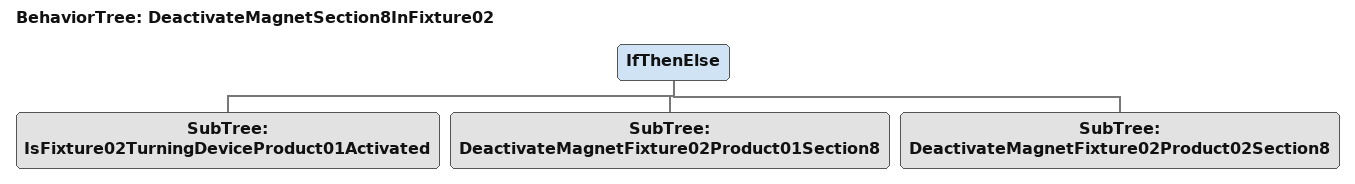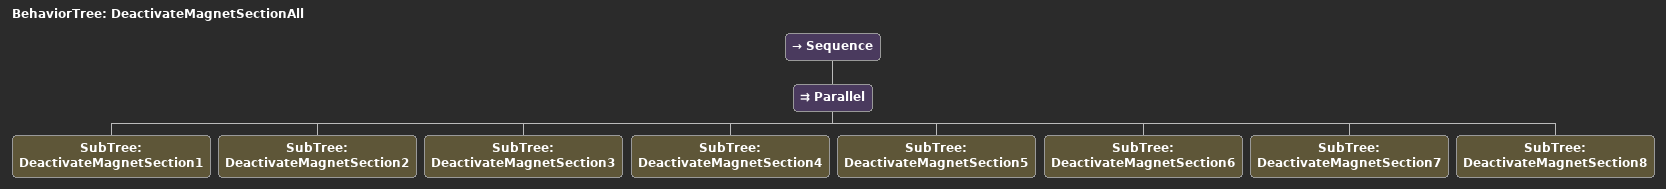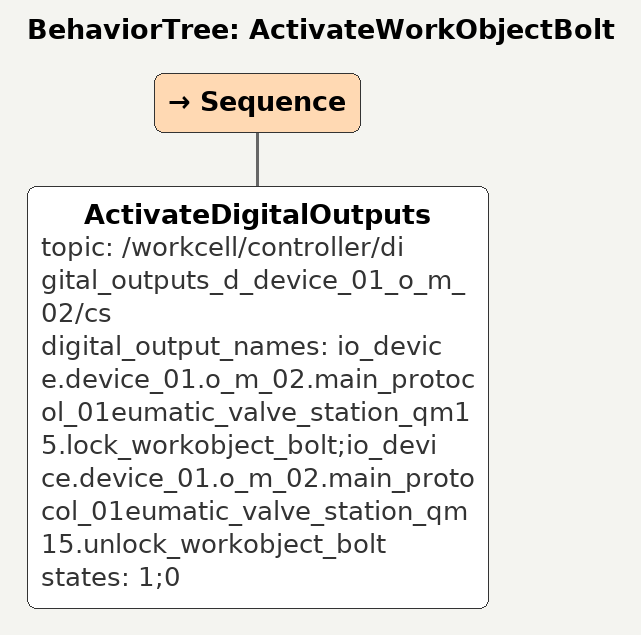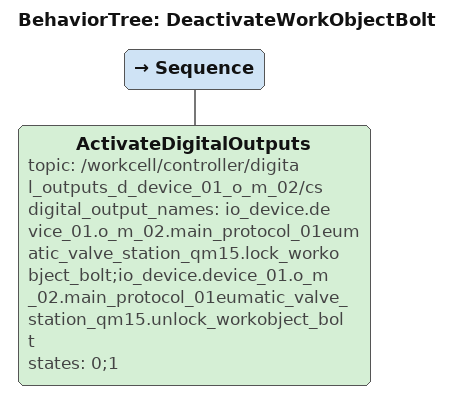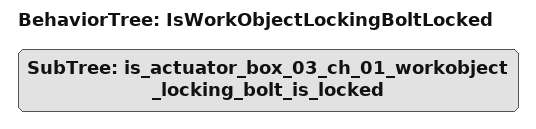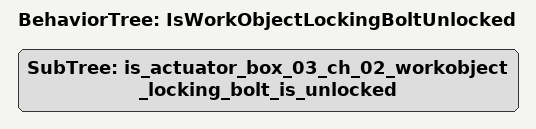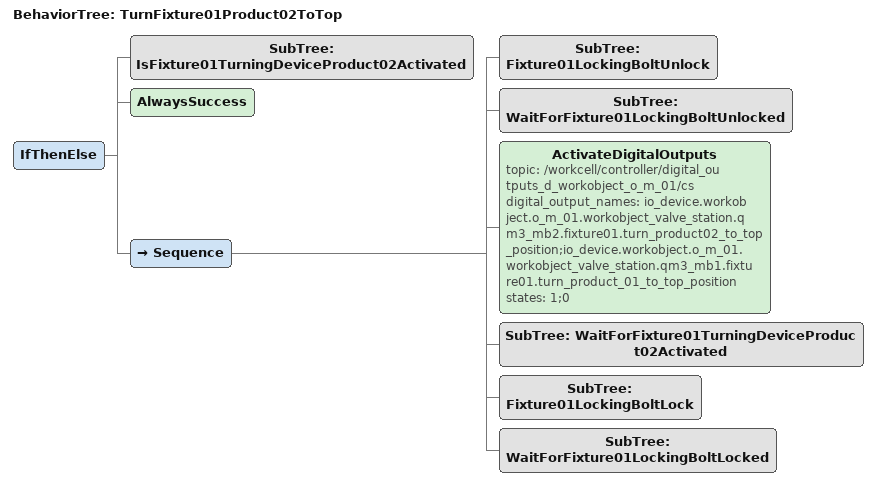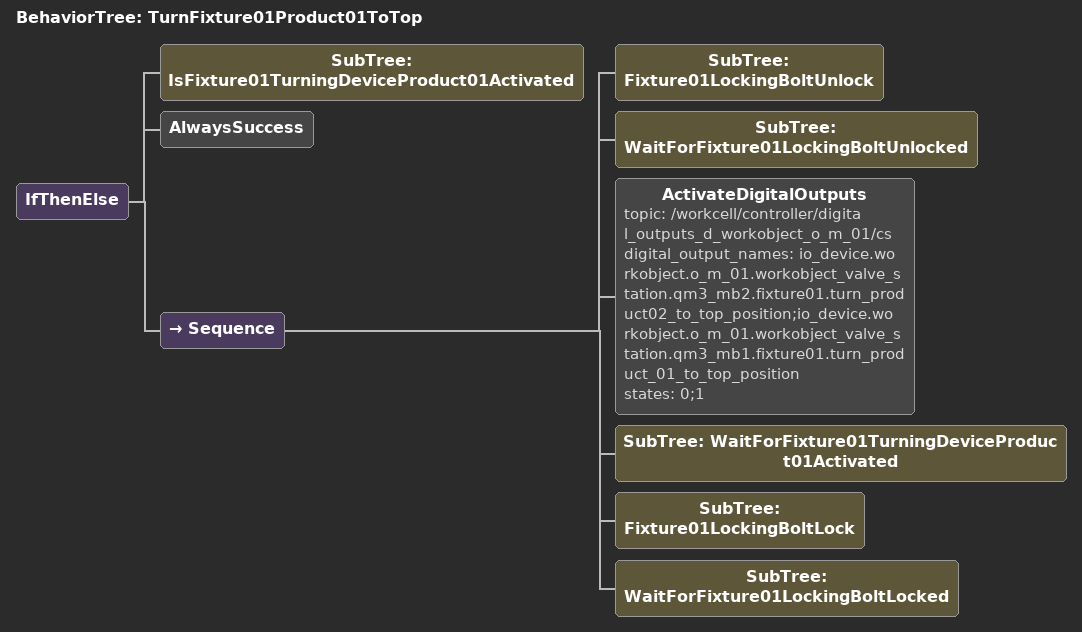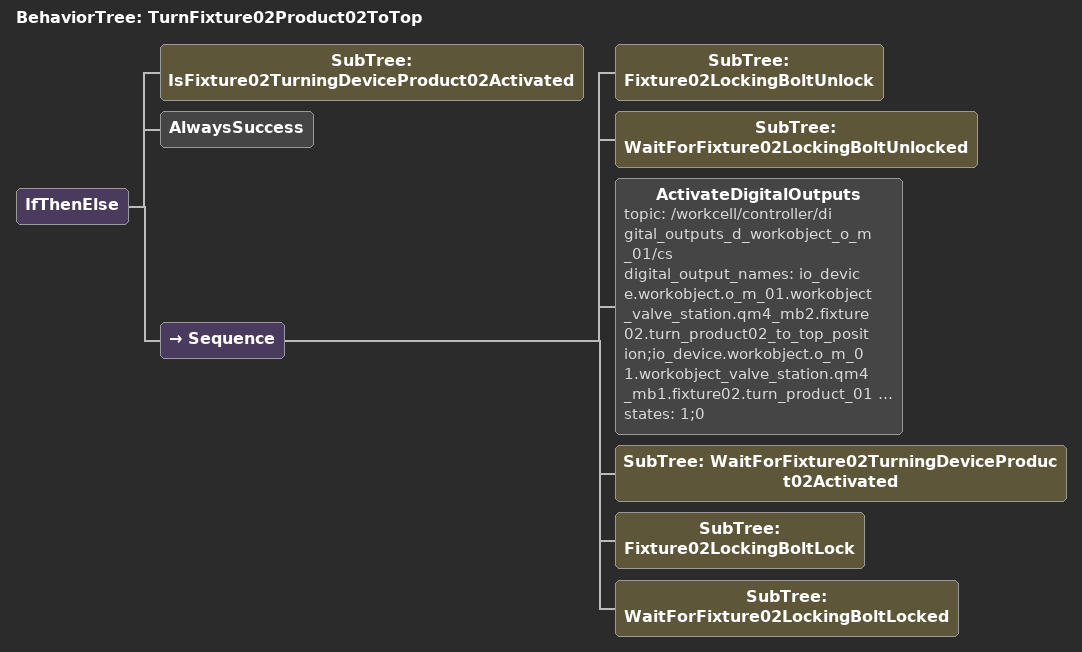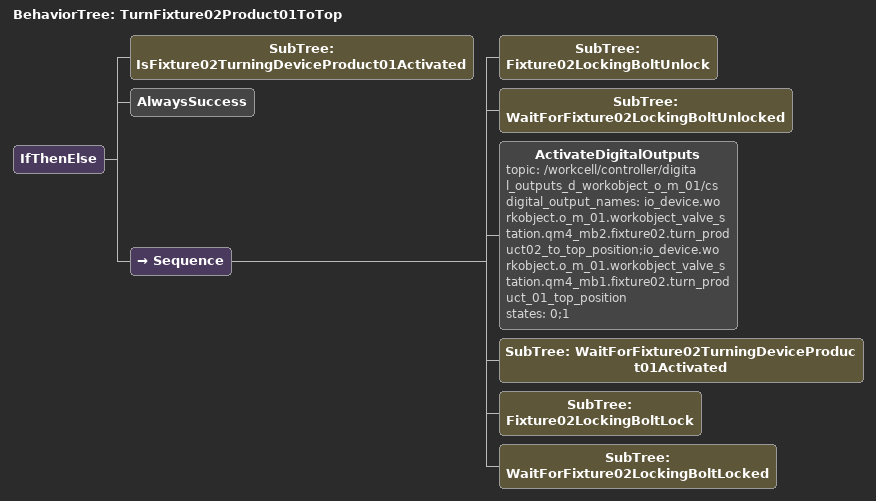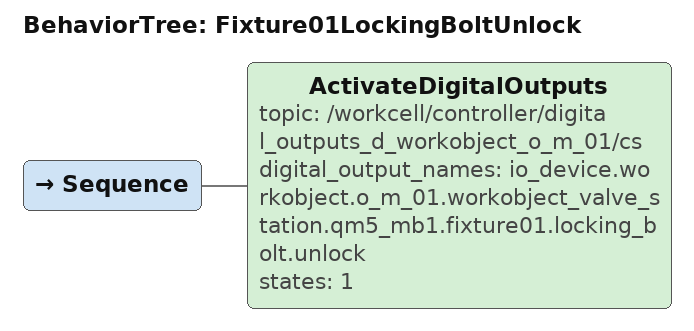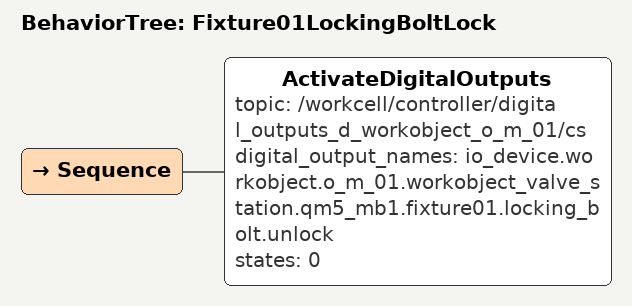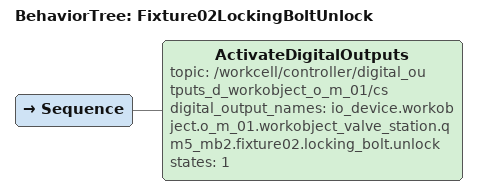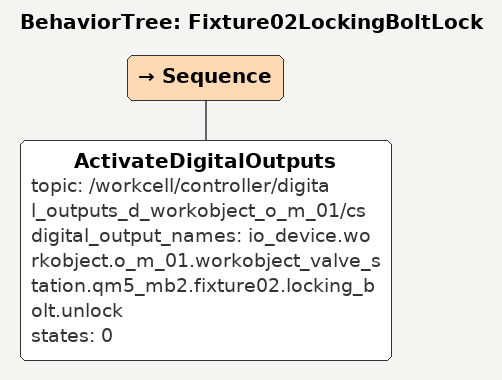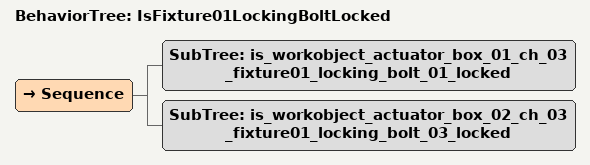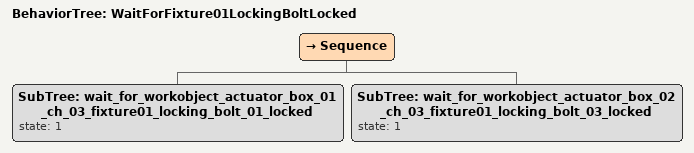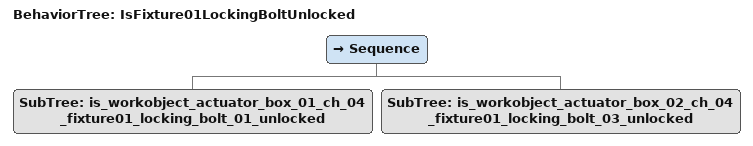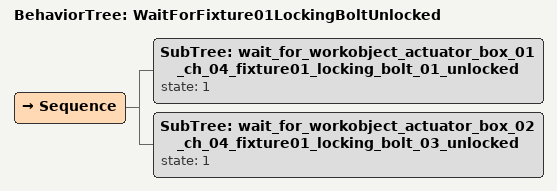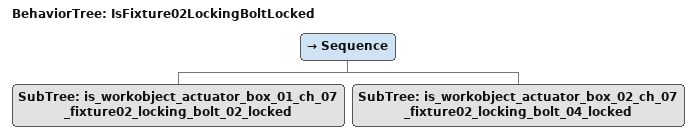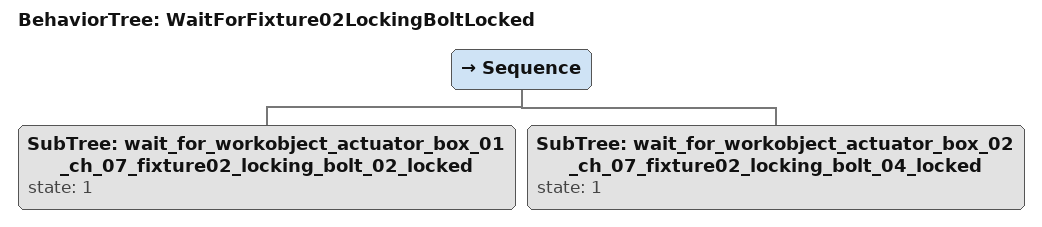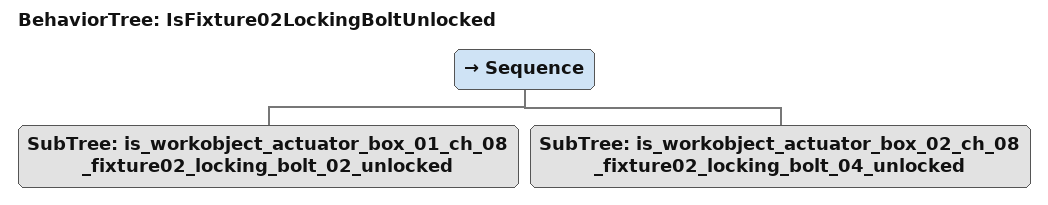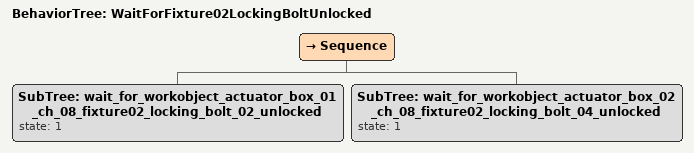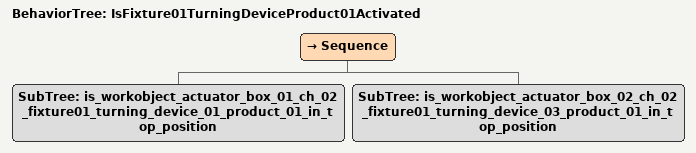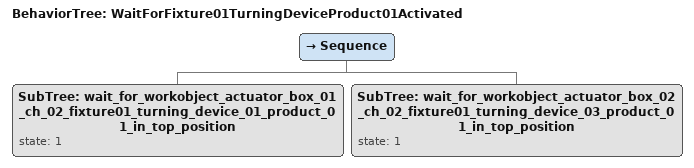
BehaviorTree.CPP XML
<BehaviorTree ID="DeactivateMagnetSection8InFixture02">
  <IfThenElse>
    <SubTree ID="IsFixture02TurningDeviceProduct01Activated"/>
    <SubTree ID="DeactivateMagnetFixture02Product01Section8"/>
    <SubTree ID="DeactivateMagnetFixture02Product02Section8"/>
  </IfThenElse>
</BehaviorTree>

<BehaviorTree ID="DeactivateMagnetSectionAll">
  <Sequence>
    <Parallel>
      <SubTree ID="DeactivateMagnetSection1"/>
      <SubTree ID="DeactivateMagnetSection2"/>
      <SubTree ID="DeactivateMagnetSection3"/>
      <SubTree ID="DeactivateMagnetSection4"/>
      <SubTree ID="DeactivateMagnetSection5"/>
      <SubTree ID="DeactivateMagnetSection6"/>
      <SubTree ID="DeactivateMagnetSection7"/>
      <SubTree ID="DeactivateMagnetSection8"/>
    </Parallel>
  </Sequence>
</BehaviorTree>

<BehaviorTree ID="ActivateWorkObjectBolt">
  <Sequence>

    <ActivateDigitalOutputs topic="/workcell/controller/digital_outputs_d_device_01_o_m_02/cs" digital_output_names="io_device.device_01.o_m_02.main_protocol_01eumatic_valve_station_qm15.lock_workobject_bolt;io_device.device_01.o_m_02.main_protocol_01eumatic_valve_station_qm15.unlock_workobject_bolt" states="1;0"/>

  </Sequence>
</BehaviorTree>

<BehaviorTree ID="DeactivateWorkObjectBolt">
  <Sequence>
    <ActivateDigitalOutputs topic="/workcell/controller/digital_outputs_d_device_01_o_m_02/cs" digital_output_names="io_device.device_01.o_m_02.main_protocol_01eumatic_valve_station_qm15.lock_workobject_bolt;io_device.device_01.o_m_02.main_protocol_01eumatic_valve_station_qm15.unlock_workobject_bolt" states="0;1"/>

  </Sequence>
</BehaviorTree>

<BehaviorTree ID="IsWorkObjectLockingBoltLocked">
  <SubTree ID="is_actuator_box_03_ch_01_workobject_locking_bolt_is_locked"/>
</BehaviorTree>

<BehaviorTree ID="IsWorkObjectLockingBoltUnlocked">
  <SubTree ID="is_actuator_box_03_ch_02_workobject_locking_bolt_is_unlocked"/>
</BehaviorTree>

<BehaviorTree ID="TurnFixture01Product02ToTop">
  <IfThenElse>
    <SubTree ID="IsFixture01TurningDeviceProduct02Activated"/>
    <AlwaysSuccess/>
    <Sequence>
      <SubTree ID="Fixture01LockingBoltUnlock"/>
      <SubTree ID="WaitForFixture01LockingBoltUnlocked"/>
      <ActivateDigitalOutputs topic="/workcell/controller/digital_outputs_d_workobject_o_m_01/cs" digital_output_names="io_device.workobject.o_m_01.workobject_valve_station.qm3_mb2.fixture01.turn_product02_to_top_position;io_device.workobject.o_m_01.workobject_valve_station.qm3_mb1.fixture01.turn_product_01_to_top_position" states="1;0"/>
      <SubTree ID="WaitForFixture01TurningDeviceProduct02Activated"/>
      <SubTree ID="Fixture01LockingBoltLock"/>
      <SubTree ID="WaitForFixture01LockingBoltLocked"/>
    </Sequence>
  </IfThenElse>
</BehaviorTree>

<BehaviorTree ID="TurnFixture01Product01ToTop">
  <IfThenElse>
    <SubTree ID="IsFixture01TurningDeviceProduct01Activated"/>
    <AlwaysSuccess/>
    <Sequence>
      <SubTree ID="Fixture01LockingBoltUnlock"/>
      <SubTree ID="WaitForFixture01LockingBoltUnlocked"/>
      <ActivateDigitalOutputs topic="/workcell/controller/digital_outputs_d_workobject_o_m_01/cs" digital_output_names="io_device.workobject.o_m_01.workobject_valve_station.qm3_mb2.fixture01.turn_product02_to_top_position;io_device.workobject.o_m_01.workobject_valve_station.qm3_mb1.fixture01.turn_product_01_to_top_position" states="0;1"/>
      <SubTree ID="WaitForFixture01TurningDeviceProduct01Activated"/>
      <SubTree ID="Fixture01LockingBoltLock"/>
      <SubTree ID="WaitForFixture01LockingBoltLocked"/>
    </Sequence>
  </IfThenElse>
</BehaviorTree>

<BehaviorTree ID="TurnFixture02Product02ToTop">
  <IfThenElse>
    <SubTree ID="IsFixture02TurningDeviceProduct02Activated"/>
    <AlwaysSuccess/>
    <Sequence>
      <SubTree ID="Fixture02LockingBoltUnlock"/>
      <SubTree ID="WaitForFixture02LockingBoltUnlocked"/>
      <ActivateDigitalOutputs topic="/workcell/controller/digital_outputs_d_workobject_o_m_01/cs" digital_output_names="io_device.workobject.o_m_01.workobject_valve_station.qm4_mb2.fixture02.turn_product02_to_top_position;io_device.workobject.o_m_01.workobject_valve_station.qm4_mb1.fixture02.turn_product_01_top_position" states="1;0"/>
      <SubTree ID="WaitForFixture02TurningDeviceProduct02Activated"/>
      <SubTree ID="Fixture02LockingBoltLock"/>
      <SubTree ID="WaitForFixture02LockingBoltLocked"/>
    </Sequence>
   </IfThenElse>
</BehaviorTree>

<BehaviorTree ID="TurnFixture02Product01ToTop">
  <IfThenElse>
    <SubTree ID="IsFixture02TurningDeviceProduct01Activated"/>
    <AlwaysSuccess/>
    <Sequence>
      <SubTree ID="Fixture02LockingBoltUnlock"/>
      <SubTree ID="WaitForFixture02LockingBoltUnlocked"/>
      <ActivateDigitalOutputs topic="/workcell/controller/digital_outputs_d_workobject_o_m_01/cs" digital_output_names="io_device.workobject.o_m_01.workobject_valve_station.qm4_mb2.fixture02.turn_product02_to_top_position;io_device.workobject.o_m_01.workobject_valve_station.qm4_mb1.fixture02.turn_product_01_top_position" states="0;1"/>
      <SubTree ID="WaitForFixture02TurningDeviceProduct01Activated"/>
      <SubTree ID="Fixture02LockingBoltLock"/>
      <SubTree ID="WaitForFixture02LockingBoltLocked"/>
    </Sequence>
  </IfThenElse>
</BehaviorTree>

<BehaviorTree ID="Fixture01LockingBoltUnlock">
  <Sequence>
    <ActivateDigitalOutputs topic="/workcell/controller/digital_outputs_d_workobject_o_m_01/cs" digital_output_names="io_device.workobject.o_m_01.workobject_valve_station.qm5_mb1.fixture01.locking_bolt.unlock" states="1"/>
  </Sequence>
</BehaviorTree>

<BehaviorTree ID="Fixture01LockingBoltLock">
  <Sequence>
    <ActivateDigitalOutputs topic="/workcell/controller/digital_outputs_d_workobject_o_m_01/cs" digital_output_names="io_device.workobject.o_m_01.workobject_valve_station.qm5_mb1.fixture01.locking_bolt.unlock" states="0"/>
  </Sequence>
</BehaviorTree>

<BehaviorTree ID="Fixture02LockingBoltUnlock">
  <Sequence>
    <ActivateDigitalOutputs topic="/workcell/controller/digital_outputs_d_workobject_o_m_01/cs" digital_output_names="io_device.workobject.o_m_01.workobject_valve_station.qm5_mb2.fixture02.locking_bolt.unlock" states="1"/>
  </Sequence>
</BehaviorTree>

<BehaviorTree ID="Fixture02LockingBoltLock">
  <Sequence>
    <ActivateDigitalOutputs topic="/workcell/controller/digital_outputs_d_workobject_o_m_01/cs" digital_output_names="io_device.workobject.o_m_01.workobject_valve_station.qm5_mb2.fixture02.locking_bolt.unlock" states="0"/>
  </Sequence>
</BehaviorTree>

<BehaviorTree ID="IsFixture01LockingBoltLocked">
  <Sequence>
    <SubTree ID="is_workobject_actuator_box_01_ch_03_fixture01_locking_bolt_01_locked"/>
    <SubTree ID="is_workobject_actuator_box_02_ch_03_fixture01_locking_bolt_03_locked"/>
  </Sequence>
</BehaviorTree>

<BehaviorTree ID="WaitForFixture01LockingBoltLocked">
  <Sequence>
    <SubTree ID="wait_for_workobject_actuator_box_01_ch_03_fixture01_locking_bolt_01_locked" state="1"/>
    <SubTree ID="wait_for_workobject_actuator_box_02_ch_03_fixture01_locking_bolt_03_locked" state="1"/>
  </Sequence>
</BehaviorTree>

<BehaviorTree ID="IsFixture01LockingBoltUnlocked">
  <Sequence>
    <SubTree ID="is_workobject_actuator_box_01_ch_04_fixture01_locking_bolt_01_unlocked"/>
    <SubTree ID="is_workobject_actuator_box_02_ch_04_fixture01_locking_bolt_03_unlocked"/>
  </Sequence>
</BehaviorTree>

<BehaviorTree ID="WaitForFixture01LockingBoltUnlocked">
  <Sequence>
    <SubTree ID="wait_for_workobject_actuator_box_01_ch_04_fixture01_locking_bolt_01_unlocked" state="1"/>
    <SubTree ID="wait_for_workobject_actuator_box_02_ch_04_fixture01_locking_bolt_03_unlocked" state="1"/>
  </Sequence>
</BehaviorTree>

<BehaviorTree ID="IsFixture02LockingBoltLocked">
  <Sequence>
    <SubTree ID="is_workobject_actuator_box_01_ch_07_fixture02_locking_bolt_02_locked"/>
    <SubTree ID="is_workobject_actuator_box_02_ch_07_fixture02_locking_bolt_04_locked"/>
  </Sequence>
</BehaviorTree>

<BehaviorTree ID="WaitForFixture02LockingBoltLocked">
  <Sequence>
    <SubTree ID="wait_for_workobject_actuator_box_01_ch_07_fixture02_locking_bolt_02_locked" state="1"/>
    <SubTree ID="wait_for_workobject_actuator_box_02_ch_07_fixture02_locking_bolt_04_locked" state="1"/>
  </Sequence>
</BehaviorTree>

<BehaviorTree ID="IsFixture02LockingBoltUnlocked">
  <Sequence>
    <SubTree ID="is_workobject_actuator_box_01_ch_08_fixture02_locking_bolt_02_unlocked"/>
    <SubTree ID="is_workobject_actuator_box_02_ch_08_fixture02_locking_bolt_04_unlocked"/>
  </Sequence>
</BehaviorTree>

<BehaviorTree ID="WaitForFixture02LockingBoltUnlocked">
  <Sequence>
    <SubTree ID="wait_for_workobject_actuator_box_01_ch_08_fixture02_locking_bolt_02_unlocked" state="1"/>
    <SubTree ID="wait_for_workobject_actuator_box_02_ch_08_fixture02_locking_bolt_04_unlocked" state="1"/>
  </Sequence>
</BehaviorTree>

<BehaviorTree ID="IsFixture01TurningDeviceProduct01Activated">
  <Sequence>
    <SubTree ID="is_workobject_actuator_box_01_ch_02_fixture01_turning_device_01_product_01_in_top_position"/>
    <SubTree ID="is_workobject_actuator_box_02_ch_02_fixture01_turning_device_03_product_01_in_top_position"/>
  </Sequence>
</BehaviorTree>

<BehaviorTree ID="WaitForFixture01TurningDeviceProduct01Activated">
  <Sequence>
    <SubTree ID="wait_for_workobject_actuator_box_01_ch_02_fixture01_turning_device_01_product_01_in_top_position" state="1"/>
    <SubTree ID="wait_for_workobject_actuator_box_02_ch_02_fixture01_turning_device_03_product_01_in_top_position" state="1"/>
  </Sequence>
</BehaviorTree>
